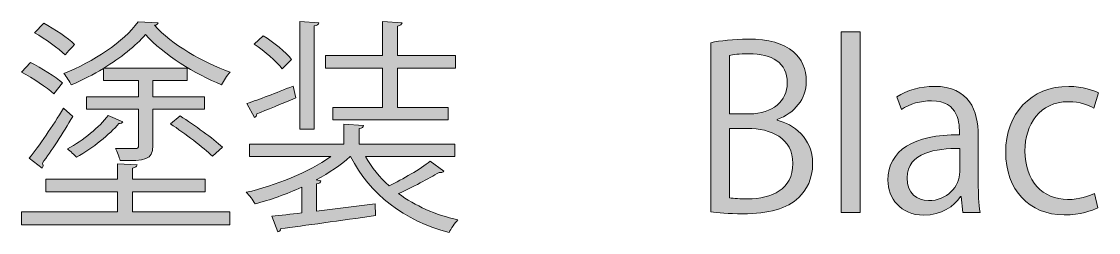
# Model space of a CAD drawing. Header units: millimetres. Extents: x 0 to 430, y 0 to 299.
# Drawn here: x 27.64 to 49.46, y 0.2 to 4.49 of the extents above; entities that cross this region are included whole.
import ezdxf

# ---------------------------------------------------------------- set-up
doc = ezdxf.new("R2010")
doc.units = ezdxf.units.MM
doc.header["$MEASUREMENT"] = 0
doc.layers.get('0').update_dxf_attribs({"lineweight": 0})

# ---------------------------------------------------------------- blocks, each defined once
blk = doc.blocks.new('Block_1')
at = {"true_color": 0x000000, "transparency": 33554687}
h = blk.add_hatch(color=18, dxfattribs=at)
h.dxf.hatch_style = 2
edge = h.paths.add_edge_path()
edge.add_spline(control_points=[(31.507, 1.755), (31.323, 1.934), (30.952, 2.214), (30.658, 2.411), (30.658, 2.411), (30.855, 2.571), (30.855, 2.571), (31.144, 2.384), (31.521, 2.113), (31.713, 1.939), (31.713, 1.939), (31.507, 1.755), (31.507, 1.755)], knot_values=[0, 0, 0, 0, 1, 1, 1, 2, 2, 2, 3, 3, 3, 4, 4, 4, 4], degree=3, periodic=0)
edge = h.paths.add_edge_path()
edge.add_spline(control_points=[(29.695, 2.452), (29.681, 2.425), (29.654, 2.416), (29.613, 2.416), (29.425, 2.2), (29.09, 1.92), (28.755, 1.732), (28.709, 1.783), (28.631, 1.856), (28.572, 1.902), (28.893, 2.076), (29.218, 2.347), (29.397, 2.581), (29.397, 2.581), (29.695, 2.452), (29.695, 2.452)], knot_values=[0, 0, 0, 0, 1, 1, 1, 2, 2, 2, 3, 3, 3, 4, 4, 4, 5, 5, 5, 5], degree=3, periodic=0)
edge = h.paths.add_edge_path()
edge.add_spline(control_points=[(29.301, 3.291), (29.301, 3.291), (29.301, 3.535), (29.301, 3.535), (29.094, 3.411), (28.87, 3.296), (28.649, 3.2), (28.617, 3.269), (28.549, 3.374), (28.498, 3.434), (29.094, 3.668), (29.709, 4.08), (30.002, 4.479), (30.002, 4.479), (30.406, 4.461), (30.406, 4.461), (30.397, 4.438), (30.369, 4.415), (30.333, 4.411), (30.686, 4.025), (31.323, 3.649), (31.865, 3.461), (31.805, 3.392), (31.736, 3.282), (31.695, 3.205), (31.154, 3.42), (30.516, 3.819), (30.149, 4.223), (29.952, 3.993), (29.649, 3.75), (29.305, 3.539), (29.305, 3.539), (30.998, 3.539), (30.998, 3.539), (30.998, 3.539), (30.998, 3.291), (30.998, 3.291), (30.998, 3.291), (30.301, 3.291), (30.301, 3.291), (30.301, 3.291), (30.301, 2.961), (30.301, 2.961), (30.301, 2.961), (31.351, 2.961), (31.351, 2.961), (31.351, 2.961), (31.351, 2.709), (31.351, 2.709), (31.351, 2.709), (30.301, 2.709), (30.301, 2.709), (30.301, 2.709), (30.301, 1.971), (30.301, 1.971), (30.301, 1.673), (30.149, 1.664), (29.636, 1.664), (29.622, 1.737), (29.585, 1.842), (29.544, 1.911), (29.732, 1.907), (29.897, 1.907), (29.947, 1.907), (29.998, 1.911), (30.012, 1.925), (30.012, 1.971), (30.012, 1.971), (30.012, 2.709), (30.012, 2.709), (30.012, 2.709), (28.957, 2.709), (28.957, 2.709), (28.957, 2.709), (28.957, 2.961), (28.957, 2.961), (28.957, 2.961), (30.012, 2.961), (30.012, 2.961), (30.012, 2.961), (30.012, 3.291), (30.012, 3.291), (30.012, 3.291), (29.301, 3.291), (29.301, 3.291)], knot_values=[0, 0, 0, 0, 1, 1, 1, 2, 2, 2, 3, 3, 3, 4, 4, 4, 5, 5, 5, 6, 6, 6, 7, 7, 7, 8, 8, 8, 9, 9, 9, 10, 10, 10, 11, 11, 11, 12, 12, 12, 13, 13, 13, 14, 14, 14, 15, 15, 15, 16, 16, 16, 17, 17, 17, 18, 18, 18, 19, 19, 19, 20, 20, 20, 21, 21, 21, 22, 22, 22, 23, 23, 23, 24, 24, 24, 25, 25, 25, 26, 26, 26, 27, 27, 27, 28, 28, 28, 28], degree=3, periodic=0)
edge = h.paths.add_edge_path()
edge.add_spline(control_points=[(28.09, 4.452), (28.31, 4.333), (28.581, 4.154), (28.714, 4.025), (28.562, 3.86), (28.544, 3.833), (28.526, 3.81), (28.397, 3.943), (28.127, 4.131), (27.906, 4.259), (27.906, 4.259), (28.09, 4.452), (28.09, 4.452)], knot_values=[0, 0, 0, 0, 1, 1, 1, 2, 2, 2, 3, 3, 3, 4, 4, 4, 4], degree=3, periodic=0)
edge = h.paths.add_edge_path()
edge.add_spline(control_points=[(27.796, 1.714), (27.994, 1.962), (28.273, 2.365), (28.494, 2.732), (28.494, 2.732), (28.677, 2.562), (28.677, 2.562), (28.48, 2.223), (28.237, 1.847), (28.062, 1.613), (28.072, 1.595), (28.076, 1.576), (28.076, 1.563), (28.076, 1.544), (28.072, 1.526), (28.058, 1.508), (28.058, 1.508), (27.796, 1.714), (27.796, 1.714)], knot_values=[0, 0, 0, 0, 1, 1, 1, 2, 2, 2, 3, 3, 3, 4, 4, 4, 5, 5, 5, 6, 6, 6, 6], degree=3, periodic=0)
edge = h.paths.add_edge_path()
edge.add_spline(control_points=[(29.892, 1.03), (29.892, 1.03), (29.892, 0.623), (29.892, 0.623), (29.892, 0.623), (31.86, 0.623), (31.86, 0.623), (31.86, 0.623), (31.86, 0.361), (31.86, 0.361), (31.86, 0.361), (27.641, 0.361), (27.641, 0.361), (27.641, 0.361), (27.641, 0.623), (27.641, 0.623), (27.641, 0.623), (29.585, 0.623), (29.585, 0.623), (29.585, 0.623), (29.585, 1.03), (29.585, 1.03), (29.585, 1.03), (28.136, 1.03), (28.136, 1.03), (28.136, 1.03), (28.136, 1.287), (28.136, 1.287), (28.136, 1.287), (29.585, 1.287), (29.585, 1.287), (29.585, 1.287), (29.585, 1.599), (29.585, 1.599), (29.585, 1.599), (29.98, 1.576), (29.98, 1.576), (29.975, 1.544), (29.952, 1.521), (29.892, 1.512), (29.892, 1.512), (29.892, 1.287), (29.892, 1.287), (29.892, 1.287), (31.364, 1.287), (31.364, 1.287), (31.364, 1.287), (31.364, 1.03), (31.364, 1.03), (31.364, 1.03), (29.892, 1.03), (29.892, 1.03)], knot_values=[0, 0, 0, 0, 1, 1, 1, 2, 2, 2, 3, 3, 3, 4, 4, 4, 5, 5, 5, 6, 6, 6, 7, 7, 7, 8, 8, 8, 9, 9, 9, 10, 10, 10, 11, 11, 11, 12, 12, 12, 13, 13, 13, 14, 14, 14, 15, 15, 15, 16, 16, 16, 17, 17, 17, 17], degree=3, periodic=0)
edge = h.paths.add_edge_path()
edge.add_spline(control_points=[(27.819, 3.659), (28.044, 3.544), (28.329, 3.37), (28.471, 3.241), (28.471, 3.241), (28.292, 3.021), (28.292, 3.021), (28.154, 3.15), (27.87, 3.338), (27.641, 3.461), (27.641, 3.461), (27.819, 3.659), (27.819, 3.659)], knot_values=[0, 0, 0, 0, 1, 1, 1, 2, 2, 2, 3, 3, 3, 4, 4, 4, 4], degree=3, periodic=0)
h = blk.add_hatch(color=18, dxfattribs=at)
h.dxf.hatch_style = 2
edge = h.paths.add_edge_path()
edge.add_spline(control_points=[(34.951, 2.746), (34.951, 2.746), (34.951, 3.544), (34.951, 3.544), (34.951, 3.544), (33.8, 3.544), (33.8, 3.544), (33.8, 3.544), (33.8, 3.796), (33.8, 3.796), (33.8, 3.796), (34.951, 3.796), (34.951, 3.796), (34.951, 3.796), (34.951, 4.489), (34.951, 4.489), (34.951, 4.489), (35.35, 4.461), (35.35, 4.461), (35.345, 4.429), (35.318, 4.406), (35.258, 4.397), (35.258, 4.397), (35.258, 3.796), (35.258, 3.796), (35.258, 3.796), (36.432, 3.796), (36.432, 3.796), (36.432, 3.796), (36.432, 3.544), (36.432, 3.544), (36.432, 3.544), (35.258, 3.544), (35.258, 3.544), (35.258, 3.544), (35.258, 2.746), (35.258, 2.746), (35.258, 2.746), (36.285, 2.746), (36.285, 2.746), (36.285, 2.746), (36.285, 2.494), (36.285, 2.494), (36.285, 2.494), (33.946, 2.494), (33.946, 2.494), (33.946, 2.494), (33.946, 2.746), (33.946, 2.746), (33.946, 2.746), (34.951, 2.746), (34.951, 2.746)], knot_values=[0, 0, 0, 0, 1, 1, 1, 2, 2, 2, 3, 3, 3, 4, 4, 4, 5, 5, 5, 6, 6, 6, 7, 7, 7, 8, 8, 8, 9, 9, 9, 10, 10, 10, 11, 11, 11, 12, 12, 12, 13, 13, 13, 14, 14, 14, 15, 15, 15, 16, 16, 16, 17, 17, 17, 17], degree=3, periodic=0)
edge = h.paths.add_edge_path()
edge.add_spline(control_points=[(33.662, 4.461), (33.658, 4.433), (33.635, 4.411), (33.57, 4.401), (33.57, 4.401), (33.57, 2.305), (33.57, 2.305), (33.57, 2.305), (33.282, 2.305), (33.282, 2.305), (33.282, 2.305), (33.282, 4.489), (33.282, 4.489), (33.282, 4.489), (33.662, 4.461), (33.662, 4.461)], knot_values=[0, 0, 0, 0, 1, 1, 1, 2, 2, 2, 3, 3, 3, 4, 4, 4, 5, 5, 5, 5], degree=3, periodic=0)
edge = h.paths.add_edge_path()
edge.add_spline(control_points=[(32.539, 4.2), (32.745, 4.067), (32.997, 3.87), (33.112, 3.718), (33.112, 3.718), (32.924, 3.53), (32.924, 3.53), (32.809, 3.677), (32.561, 3.888), (32.355, 4.03), (32.355, 4.03), (32.539, 4.2), (32.539, 4.2)], knot_values=[0, 0, 0, 0, 1, 1, 1, 2, 2, 2, 3, 3, 3, 4, 4, 4, 4], degree=3, periodic=0)
edge = h.paths.add_edge_path()
edge.add_spline(control_points=[(32.208, 2.824), (32.451, 2.906), (32.791, 3.039), (33.144, 3.177), (33.144, 3.177), (33.199, 2.938), (33.199, 2.938), (32.901, 2.815), (32.603, 2.691), (32.405, 2.613), (32.405, 2.576), (32.387, 2.553), (32.36, 2.539), (32.36, 2.539), (32.208, 2.824), (32.208, 2.824)], knot_values=[0, 0, 0, 0, 1, 1, 1, 2, 2, 2, 3, 3, 3, 4, 4, 4, 5, 5, 5, 5], degree=3, periodic=0)
edge = h.paths.add_edge_path()
edge.add_spline(control_points=[(34.611, 1.746), (34.735, 1.526), (34.896, 1.324), (35.088, 1.154), (35.368, 1.287), (35.717, 1.494), (35.923, 1.65), (35.923, 1.65), (36.198, 1.448), (36.198, 1.448), (36.18, 1.425), (36.143, 1.416), (36.102, 1.425), (35.891, 1.301), (35.556, 1.122), (35.281, 0.994), (35.616, 0.746), (36.024, 0.563), (36.483, 0.462), (36.418, 0.398), (36.341, 0.283), (36.304, 0.205), (35.396, 0.443), (34.694, 0.98), (34.309, 1.746), (34.309, 1.746), (34.3, 1.746), (34.3, 1.746), (34.112, 1.576), (33.873, 1.416), (33.612, 1.274), (33.612, 1.274), (33.708, 1.255), (33.708, 1.255), (33.703, 1.223), (33.676, 1.2), (33.616, 1.191), (33.616, 1.191), (33.616, 0.641), (33.616, 0.641), (33.616, 0.641), (34.804, 0.788), (34.804, 0.788), (34.804, 0.788), (34.813, 0.549), (34.813, 0.549), (34.112, 0.448), (33.359, 0.343), (32.892, 0.283), (32.892, 0.246), (32.864, 0.228), (32.832, 0.219), (32.832, 0.219), (32.713, 0.535), (32.713, 0.535), (32.887, 0.554), (33.093, 0.577), (33.318, 0.604), (33.318, 0.604), (33.318, 1.127), (33.318, 1.127), (33.006, 0.98), (32.676, 0.865), (32.373, 0.788), (32.332, 0.861), (32.254, 0.966), (32.195, 1.021), (32.782, 1.154), (33.46, 1.425), (33.905, 1.746), (33.905, 1.746), (32.259, 1.746), (32.259, 1.746), (32.259, 1.746), (32.259, 1.998), (32.259, 1.998), (32.259, 1.998), (34.171, 1.998), (34.171, 1.998), (34.171, 1.998), (34.171, 2.406), (34.171, 2.406), (34.171, 2.406), (34.57, 2.379), (34.57, 2.379), (34.566, 2.347), (34.543, 2.324), (34.483, 2.315), (34.483, 2.315), (34.483, 1.998), (34.483, 1.998), (34.483, 1.998), (36.418, 1.998), (36.418, 1.998), (36.418, 1.998), (36.418, 1.746), (36.418, 1.746), (36.418, 1.746), (34.611, 1.746), (34.611, 1.746)], knot_values=[0, 0, 0, 0, 1, 1, 1, 2, 2, 2, 3, 3, 3, 4, 4, 4, 5, 5, 5, 6, 6, 6, 7, 7, 7, 8, 8, 8, 9, 9, 9, 10, 10, 10, 11, 11, 11, 12, 12, 12, 13, 13, 13, 14, 14, 14, 15, 15, 15, 16, 16, 16, 17, 17, 17, 18, 18, 18, 19, 19, 19, 20, 20, 20, 21, 21, 21, 22, 22, 22, 23, 23, 23, 24, 24, 24, 25, 25, 25, 26, 26, 26, 27, 27, 27, 28, 28, 28, 29, 29, 29, 30, 30, 30, 31, 31, 31, 32, 32, 32, 33, 33, 33, 33], degree=3, periodic=0)
h = blk.add_hatch(color=18, dxfattribs=at)
h.dxf.hatch_style = 2
edge = h.paths.add_edge_path()
edge.add_spline(control_points=[(44.632, 0.613), (44.632, 0.613), (44.251, 0.613), (44.251, 0.613), (44.251, 0.613), (44.251, 4.282), (44.251, 4.282), (44.251, 4.282), (44.632, 4.282), (44.632, 4.282), (44.632, 4.282), (44.632, 0.613), (44.632, 0.613)], knot_values=[0, 0, 0, 0, 1, 1, 1, 2, 2, 2, 3, 3, 3, 4, 4, 4, 4], degree=3, periodic=0)
h = blk.add_hatch(color=18, dxfattribs=at)
h.dxf.hatch_style = 2
edge = h.paths.add_edge_path()
edge.add_spline(control_points=[(41.986, 0.911), (42.073, 0.893), (42.197, 0.888), (42.357, 0.888), (42.839, 0.888), (43.27, 1.077), (43.27, 1.604), (43.27, 2.127), (42.816, 2.319), (42.353, 2.319), (42.353, 2.319), (41.986, 2.319), (41.986, 2.319), (41.986, 2.319), (41.986, 0.911), (41.986, 0.911)], knot_values=[0, 0, 0, 0, 1, 1, 1, 2, 2, 2, 3, 3, 3, 4, 4, 4, 5, 5, 5, 5], degree=3, periodic=0)
edge = h.paths.add_edge_path()
edge.add_spline(control_points=[(42.394, 2.613), (42.857, 2.613), (43.155, 2.879), (43.155, 3.237), (43.155, 3.237), (43.155, 3.241), (43.155, 3.241), (43.155, 3.654), (42.853, 3.833), (42.376, 3.833), (42.174, 3.833), (42.055, 3.819), (41.986, 3.801), (41.986, 3.801), (41.986, 2.613), (41.986, 2.613), (41.986, 2.613), (42.394, 2.613), (42.394, 2.613)], knot_values=[0, 0, 0, 0, 1, 1, 1, 2, 2, 2, 3, 3, 3, 4, 4, 4, 5, 5, 5, 6, 6, 6, 6], degree=3, periodic=0)
edge = h.paths.add_edge_path()
edge.add_spline(control_points=[(42.949, 2.485), (43.279, 2.406), (43.669, 2.131), (43.669, 1.604), (43.669, 1.292), (43.55, 1.072), (43.389, 0.916), (43.155, 0.687), (42.779, 0.586), (42.252, 0.586), (41.963, 0.586), (41.747, 0.609), (41.605, 0.623), (41.605, 0.623), (41.605, 4.058), (41.605, 4.058), (41.798, 4.099), (42.073, 4.131), (42.357, 4.131), (42.788, 4.131), (43.073, 4.048), (43.279, 3.874), (43.444, 3.732), (43.541, 3.53), (43.541, 3.269), (43.541, 2.925), (43.307, 2.627), (42.949, 2.498), (42.949, 2.498), (42.949, 2.485), (42.949, 2.485)], knot_values=[0, 0, 0, 0, 1, 1, 1, 2, 2, 2, 3, 3, 3, 4, 4, 4, 5, 5, 5, 6, 6, 6, 7, 7, 7, 8, 8, 8, 9, 9, 9, 10, 10, 10, 10], degree=3, periodic=0)
h = blk.add_hatch(color=18, dxfattribs=at)
h.dxf.hatch_style = 2
edge = h.paths.add_edge_path()
edge.add_spline(control_points=[(46.65, 1.911), (46.178, 1.911), (45.586, 1.842), (45.586, 1.315), (45.586, 0.994), (45.788, 0.852), (46.017, 0.852), (46.389, 0.852), (46.65, 1.136), (46.65, 1.439), (46.65, 1.439), (46.65, 1.911), (46.65, 1.911)], knot_values=[0, 0, 0, 0, 1, 1, 1, 2, 2, 2, 3, 3, 3, 4, 4, 4, 4], degree=3, periodic=0)
edge = h.paths.add_edge_path()
edge.add_spline(control_points=[(47.026, 1.21), (47.026, 1.003), (47.031, 0.788), (47.063, 0.613), (47.063, 0.613), (46.714, 0.613), (46.714, 0.613), (46.714, 0.613), (46.677, 0.934), (46.677, 0.934), (46.677, 0.934), (46.664, 0.934), (46.664, 0.934), (46.535, 0.737), (46.278, 0.558), (45.925, 0.558), (45.448, 0.558), (45.196, 0.907), (45.196, 1.269), (45.196, 1.87), (45.719, 2.196), (46.645, 2.191), (46.645, 2.402), (46.645, 2.879), (46.077, 2.879), (45.861, 2.879), (45.636, 2.819), (45.467, 2.7), (45.467, 2.7), (45.375, 2.961), (45.375, 2.961), (45.577, 3.094), (45.856, 3.172), (46.136, 3.172), (46.842, 3.172), (47.026, 2.672), (47.026, 2.177), (47.026, 2.177), (47.026, 1.21), (47.026, 1.21)], knot_values=[0, 0, 0, 0, 1, 1, 1, 2, 2, 2, 3, 3, 3, 4, 4, 4, 5, 5, 5, 6, 6, 6, 7, 7, 7, 8, 8, 8, 9, 9, 9, 10, 10, 10, 11, 11, 11, 12, 12, 12, 13, 13, 13, 13], degree=3, periodic=0)
h = blk.add_hatch(color=18, dxfattribs=at)
h.dxf.hatch_style = 2
edge = h.paths.add_edge_path()
edge.add_spline(control_points=[(49.447, 0.705), (49.337, 0.65), (49.09, 0.563), (48.769, 0.563), (48.053, 0.563), (47.581, 1.072), (47.581, 1.838), (47.581, 2.608), (48.09, 3.172), (48.86, 3.172), (49.14, 3.172), (49.365, 3.09), (49.461, 3.039), (49.461, 3.039), (49.365, 2.732), (49.365, 2.732), (49.259, 2.792), (49.094, 2.86), (48.851, 2.86), (48.273, 2.86), (47.971, 2.397), (47.971, 1.861), (47.971, 1.255), (48.333, 0.875), (48.837, 0.875), (49.085, 0.875), (49.255, 0.943), (49.379, 0.998), (49.379, 0.998), (49.447, 0.705), (49.447, 0.705)], knot_values=[0, 0, 0, 0, 1, 1, 1, 2, 2, 2, 3, 3, 3, 4, 4, 4, 5, 5, 5, 6, 6, 6, 7, 7, 7, 8, 8, 8, 9, 9, 9, 10, 10, 10, 10], degree=3, periodic=0)
for points, knots in [([(28.09, 4.452), (28.31, 4.333), (28.581, 4.154), (28.714, 4.025), (28.562, 3.86), (28.544, 3.833), (28.526, 3.81), (28.397, 3.943), (28.127, 4.131), (27.906, 4.259), (27.906, 4.259), (28.09, 4.452), (28.09, 4.452)], [0, 0, 0, 0, 1, 1, 1, 2, 2, 2, 3, 3, 3, 4, 4, 4, 4]), ([(29.301, 3.291), (29.301, 3.291), (29.301, 3.535), (29.301, 3.535), (29.094, 3.411), (28.87, 3.296), (28.649, 3.2), (28.617, 3.269), (28.549, 3.374), (28.498, 3.434), (29.094, 3.668), (29.709, 4.08), (30.002, 4.479), (30.002, 4.479), (30.406, 4.461), (30.406, 4.461), (30.397, 4.438), (30.369, 4.415), (30.333, 4.411), (30.686, 4.025), (31.323, 3.649), (31.865, 3.461), (31.805, 3.392), (31.736, 3.282), (31.695, 3.205), (31.154, 3.42), (30.516, 3.819), (30.149, 4.223), (29.952, 3.993), (29.649, 3.75), (29.305, 3.539), (29.305, 3.539), (30.998, 3.539), (30.998, 3.539), (30.998, 3.539), (30.998, 3.291), (30.998, 3.291), (30.998, 3.291), (30.301, 3.291), (30.301, 3.291), (30.301, 3.291), (30.301, 2.961), (30.301, 2.961), (30.301, 2.961), (31.351, 2.961), (31.351, 2.961), (31.351, 2.961), (31.351, 2.709), (31.351, 2.709), (31.351, 2.709), (30.301, 2.709), (30.301, 2.709), (30.301, 2.709), (30.301, 1.971), (30.301, 1.971), (30.301, 1.673), (30.149, 1.664), (29.636, 1.664), (29.622, 1.737), (29.585, 1.842), (29.544, 1.911), (29.732, 1.907), (29.897, 1.907), (29.947, 1.907), (29.998, 1.911), (30.012, 1.925), (30.012, 1.971), (30.012, 1.971), (30.012, 2.709), (30.012, 2.709), (30.012, 2.709), (28.957, 2.709), (28.957, 2.709), (28.957, 2.709), (28.957, 2.961), (28.957, 2.961), (28.957, 2.961), (30.012, 2.961), (30.012, 2.961), (30.012, 2.961), (30.012, 3.291), (30.012, 3.291), (30.012, 3.291), (29.301, 3.291), (29.301, 3.291)], [0, 0, 0, 0, 1, 1, 1, 2, 2, 2, 3, 3, 3, 4, 4, 4, 5, 5, 5, 6, 6, 6, 7, 7, 7, 8, 8, 8, 9, 9, 9, 10, 10, 10, 11, 11, 11, 12, 12, 12, 13, 13, 13, 14, 14, 14, 15, 15, 15, 16, 16, 16, 17, 17, 17, 18, 18, 18, 19, 19, 19, 20, 20, 20, 21, 21, 21, 22, 22, 22, 23, 23, 23, 24, 24, 24, 25, 25, 25, 26, 26, 26, 27, 27, 27, 28, 28, 28, 28]), ([(33.662, 4.461), (33.658, 4.433), (33.635, 4.411), (33.57, 4.401), (33.57, 4.401), (33.57, 2.305), (33.57, 2.305), (33.57, 2.305), (33.282, 2.305), (33.282, 2.305), (33.282, 2.305), (33.282, 4.489), (33.282, 4.489), (33.282, 4.489), (33.662, 4.461), (33.662, 4.461)], [0, 0, 0, 0, 1, 1, 1, 2, 2, 2, 3, 3, 3, 4, 4, 4, 5, 5, 5, 5]), ([(34.951, 2.746), (34.951, 2.746), (34.951, 3.544), (34.951, 3.544), (34.951, 3.544), (33.8, 3.544), (33.8, 3.544), (33.8, 3.544), (33.8, 3.796), (33.8, 3.796), (33.8, 3.796), (34.951, 3.796), (34.951, 3.796), (34.951, 3.796), (34.951, 4.489), (34.951, 4.489), (34.951, 4.489), (35.35, 4.461), (35.35, 4.461), (35.345, 4.429), (35.318, 4.406), (35.258, 4.397), (35.258, 4.397), (35.258, 3.796), (35.258, 3.796), (35.258, 3.796), (36.432, 3.796), (36.432, 3.796), (36.432, 3.796), (36.432, 3.544), (36.432, 3.544), (36.432, 3.544), (35.258, 3.544), (35.258, 3.544), (35.258, 3.544), (35.258, 2.746), (35.258, 2.746), (35.258, 2.746), (36.285, 2.746), (36.285, 2.746), (36.285, 2.746), (36.285, 2.494), (36.285, 2.494), (36.285, 2.494), (33.946, 2.494), (33.946, 2.494), (33.946, 2.494), (33.946, 2.746), (33.946, 2.746), (33.946, 2.746), (34.951, 2.746), (34.951, 2.746)], [0, 0, 0, 0, 1, 1, 1, 2, 2, 2, 3, 3, 3, 4, 4, 4, 5, 5, 5, 6, 6, 6, 7, 7, 7, 8, 8, 8, 9, 9, 9, 10, 10, 10, 11, 11, 11, 12, 12, 12, 13, 13, 13, 14, 14, 14, 15, 15, 15, 16, 16, 16, 17, 17, 17, 17]), ([(32.539, 4.2), (32.745, 4.067), (32.997, 3.87), (33.112, 3.718), (33.112, 3.718), (32.924, 3.53), (32.924, 3.53), (32.809, 3.677), (32.561, 3.888), (32.355, 4.03), (32.355, 4.03), (32.539, 4.2), (32.539, 4.2)], [0, 0, 0, 0, 1, 1, 1, 2, 2, 2, 3, 3, 3, 4, 4, 4, 4]), ([(44.632, 0.613), (44.632, 0.613), (44.251, 0.613), (44.251, 0.613), (44.251, 0.613), (44.251, 4.282), (44.251, 4.282), (44.251, 4.282), (44.632, 4.282), (44.632, 4.282), (44.632, 4.282), (44.632, 0.613), (44.632, 0.613)], [0, 0, 0, 0, 1, 1, 1, 2, 2, 2, 3, 3, 3, 4, 4, 4, 4]), ([(42.949, 2.485), (43.279, 2.406), (43.669, 2.131), (43.669, 1.604), (43.669, 1.292), (43.55, 1.072), (43.389, 0.916), (43.155, 0.687), (42.779, 0.586), (42.252, 0.586), (41.963, 0.586), (41.747, 0.609), (41.605, 0.623), (41.605, 0.623), (41.605, 4.058), (41.605, 4.058), (41.798, 4.099), (42.073, 4.131), (42.357, 4.131), (42.788, 4.131), (43.073, 4.048), (43.279, 3.874), (43.444, 3.732), (43.541, 3.53), (43.541, 3.269), (43.541, 2.925), (43.307, 2.627), (42.949, 2.498), (42.949, 2.498), (42.949, 2.485), (42.949, 2.485)], [0, 0, 0, 0, 1, 1, 1, 2, 2, 2, 3, 3, 3, 4, 4, 4, 5, 5, 5, 6, 6, 6, 7, 7, 7, 8, 8, 8, 9, 9, 9, 10, 10, 10, 10]), ([(42.394, 2.613), (42.857, 2.613), (43.155, 2.879), (43.155, 3.237), (43.155, 3.237), (43.155, 3.241), (43.155, 3.241), (43.155, 3.654), (42.853, 3.833), (42.376, 3.833), (42.174, 3.833), (42.055, 3.819), (41.986, 3.801), (41.986, 3.801), (41.986, 2.613), (41.986, 2.613), (41.986, 2.613), (42.394, 2.613), (42.394, 2.613)], [0, 0, 0, 0, 1, 1, 1, 2, 2, 2, 3, 3, 3, 4, 4, 4, 5, 5, 5, 6, 6, 6, 6]), ([(27.819, 3.659), (28.044, 3.544), (28.329, 3.37), (28.471, 3.241), (28.471, 3.241), (28.292, 3.021), (28.292, 3.021), (28.154, 3.15), (27.87, 3.338), (27.641, 3.461), (27.641, 3.461), (27.819, 3.659), (27.819, 3.659)], [0, 0, 0, 0, 1, 1, 1, 2, 2, 2, 3, 3, 3, 4, 4, 4, 4]), ([(32.208, 2.824), (32.451, 2.906), (32.791, 3.039), (33.144, 3.177), (33.144, 3.177), (33.199, 2.938), (33.199, 2.938), (32.901, 2.815), (32.603, 2.691), (32.405, 2.613), (32.405, 2.576), (32.387, 2.553), (32.36, 2.539), (32.36, 2.539), (32.208, 2.824), (32.208, 2.824)], [0, 0, 0, 0, 1, 1, 1, 2, 2, 2, 3, 3, 3, 4, 4, 4, 5, 5, 5, 5]), ([(47.026, 1.21), (47.026, 1.003), (47.031, 0.788), (47.063, 0.613), (47.063, 0.613), (46.714, 0.613), (46.714, 0.613), (46.714, 0.613), (46.677, 0.934), (46.677, 0.934), (46.677, 0.934), (46.664, 0.934), (46.664, 0.934), (46.535, 0.737), (46.278, 0.558), (45.925, 0.558), (45.448, 0.558), (45.196, 0.907), (45.196, 1.269), (45.196, 1.87), (45.719, 2.196), (46.645, 2.191), (46.645, 2.402), (46.645, 2.879), (46.077, 2.879), (45.861, 2.879), (45.636, 2.819), (45.467, 2.7), (45.467, 2.7), (45.375, 2.961), (45.375, 2.961), (45.577, 3.094), (45.856, 3.172), (46.136, 3.172), (46.842, 3.172), (47.026, 2.672), (47.026, 2.177), (47.026, 2.177), (47.026, 1.21), (47.026, 1.21)], [0, 0, 0, 0, 1, 1, 1, 2, 2, 2, 3, 3, 3, 4, 4, 4, 5, 5, 5, 6, 6, 6, 7, 7, 7, 8, 8, 8, 9, 9, 9, 10, 10, 10, 11, 11, 11, 12, 12, 12, 13, 13, 13, 13]), ([(49.447, 0.705), (49.337, 0.65), (49.09, 0.563), (48.769, 0.563), (48.053, 0.563), (47.581, 1.072), (47.581, 1.838), (47.581, 2.608), (48.09, 3.172), (48.86, 3.172), (49.14, 3.172), (49.365, 3.09), (49.461, 3.039), (49.461, 3.039), (49.365, 2.732), (49.365, 2.732), (49.259, 2.792), (49.094, 2.86), (48.851, 2.86), (48.273, 2.86), (47.971, 2.397), (47.971, 1.861), (47.971, 1.255), (48.333, 0.875), (48.837, 0.875), (49.085, 0.875), (49.255, 0.943), (49.379, 0.998), (49.379, 0.998), (49.447, 0.705), (49.447, 0.705)], [0, 0, 0, 0, 1, 1, 1, 2, 2, 2, 3, 3, 3, 4, 4, 4, 5, 5, 5, 6, 6, 6, 7, 7, 7, 8, 8, 8, 9, 9, 9, 10, 10, 10, 10]), ([(27.796, 1.714), (27.994, 1.962), (28.273, 2.365), (28.494, 2.732), (28.494, 2.732), (28.677, 2.562), (28.677, 2.562), (28.48, 2.223), (28.237, 1.847), (28.062, 1.613), (28.072, 1.595), (28.076, 1.576), (28.076, 1.563), (28.076, 1.544), (28.072, 1.526), (28.058, 1.508), (28.058, 1.508), (27.796, 1.714), (27.796, 1.714)], [0, 0, 0, 0, 1, 1, 1, 2, 2, 2, 3, 3, 3, 4, 4, 4, 5, 5, 5, 6, 6, 6, 6]), ([(29.695, 2.452), (29.681, 2.425), (29.654, 2.416), (29.613, 2.416), (29.425, 2.2), (29.09, 1.92), (28.755, 1.732), (28.709, 1.783), (28.631, 1.856), (28.572, 1.902), (28.893, 2.076), (29.218, 2.347), (29.397, 2.581), (29.397, 2.581), (29.695, 2.452), (29.695, 2.452)], [0, 0, 0, 0, 1, 1, 1, 2, 2, 2, 3, 3, 3, 4, 4, 4, 5, 5, 5, 5]), ([(31.507, 1.755), (31.323, 1.934), (30.952, 2.214), (30.658, 2.411), (30.658, 2.411), (30.855, 2.571), (30.855, 2.571), (31.144, 2.384), (31.521, 2.113), (31.713, 1.939), (31.713, 1.939), (31.507, 1.755), (31.507, 1.755)], [0, 0, 0, 0, 1, 1, 1, 2, 2, 2, 3, 3, 3, 4, 4, 4, 4]), ([(34.611, 1.746), (34.735, 1.526), (34.896, 1.324), (35.088, 1.154), (35.368, 1.287), (35.717, 1.494), (35.923, 1.65), (35.923, 1.65), (36.198, 1.448), (36.198, 1.448), (36.18, 1.425), (36.143, 1.416), (36.102, 1.425), (35.891, 1.301), (35.556, 1.122), (35.281, 0.994), (35.616, 0.746), (36.024, 0.563), (36.483, 0.462), (36.418, 0.398), (36.341, 0.283), (36.304, 0.205), (35.396, 0.443), (34.694, 0.98), (34.309, 1.746), (34.309, 1.746), (34.3, 1.746), (34.3, 1.746), (34.112, 1.576), (33.873, 1.416), (33.612, 1.274), (33.612, 1.274), (33.708, 1.255), (33.708, 1.255), (33.703, 1.223), (33.676, 1.2), (33.616, 1.191), (33.616, 1.191), (33.616, 0.641), (33.616, 0.641), (33.616, 0.641), (34.804, 0.788), (34.804, 0.788), (34.804, 0.788), (34.813, 0.549), (34.813, 0.549), (34.112, 0.448), (33.359, 0.343), (32.892, 0.283), (32.892, 0.246), (32.864, 0.228), (32.832, 0.219), (32.832, 0.219), (32.713, 0.535), (32.713, 0.535), (32.887, 0.554), (33.093, 0.577), (33.318, 0.604), (33.318, 0.604), (33.318, 1.127), (33.318, 1.127), (33.006, 0.98), (32.676, 0.865), (32.373, 0.788), (32.332, 0.861), (32.254, 0.966), (32.195, 1.021), (32.782, 1.154), (33.46, 1.425), (33.905, 1.746), (33.905, 1.746), (32.259, 1.746), (32.259, 1.746), (32.259, 1.746), (32.259, 1.998), (32.259, 1.998), (32.259, 1.998), (34.171, 1.998), (34.171, 1.998), (34.171, 1.998), (34.171, 2.406), (34.171, 2.406), (34.171, 2.406), (34.57, 2.379), (34.57, 2.379), (34.566, 2.347), (34.543, 2.324), (34.483, 2.315), (34.483, 2.315), (34.483, 1.998), (34.483, 1.998), (34.483, 1.998), (36.418, 1.998), (36.418, 1.998), (36.418, 1.998), (36.418, 1.746), (36.418, 1.746), (36.418, 1.746), (34.611, 1.746), (34.611, 1.746)], [0, 0, 0, 0, 1, 1, 1, 2, 2, 2, 3, 3, 3, 4, 4, 4, 5, 5, 5, 6, 6, 6, 7, 7, 7, 8, 8, 8, 9, 9, 9, 10, 10, 10, 11, 11, 11, 12, 12, 12, 13, 13, 13, 14, 14, 14, 15, 15, 15, 16, 16, 16, 17, 17, 17, 18, 18, 18, 19, 19, 19, 20, 20, 20, 21, 21, 21, 22, 22, 22, 23, 23, 23, 24, 24, 24, 25, 25, 25, 26, 26, 26, 27, 27, 27, 28, 28, 28, 29, 29, 29, 30, 30, 30, 31, 31, 31, 32, 32, 32, 33, 33, 33, 33]), ([(41.986, 0.911), (42.073, 0.893), (42.197, 0.888), (42.357, 0.888), (42.839, 0.888), (43.27, 1.077), (43.27, 1.604), (43.27, 2.127), (42.816, 2.319), (42.353, 2.319), (42.353, 2.319), (41.986, 2.319), (41.986, 2.319), (41.986, 2.319), (41.986, 0.911), (41.986, 0.911)], [0, 0, 0, 0, 1, 1, 1, 2, 2, 2, 3, 3, 3, 4, 4, 4, 5, 5, 5, 5]), ([(46.65, 1.911), (46.178, 1.911), (45.586, 1.842), (45.586, 1.315), (45.586, 0.994), (45.788, 0.852), (46.017, 0.852), (46.389, 0.852), (46.65, 1.136), (46.65, 1.439), (46.65, 1.439), (46.65, 1.911), (46.65, 1.911)], [0, 0, 0, 0, 1, 1, 1, 2, 2, 2, 3, 3, 3, 4, 4, 4, 4]), ([(29.892, 1.03), (29.892, 1.03), (29.892, 0.623), (29.892, 0.623), (29.892, 0.623), (31.86, 0.623), (31.86, 0.623), (31.86, 0.623), (31.86, 0.361), (31.86, 0.361), (31.86, 0.361), (27.641, 0.361), (27.641, 0.361), (27.641, 0.361), (27.641, 0.623), (27.641, 0.623), (27.641, 0.623), (29.585, 0.623), (29.585, 0.623), (29.585, 0.623), (29.585, 1.03), (29.585, 1.03), (29.585, 1.03), (28.136, 1.03), (28.136, 1.03), (28.136, 1.03), (28.136, 1.287), (28.136, 1.287), (28.136, 1.287), (29.585, 1.287), (29.585, 1.287), (29.585, 1.287), (29.585, 1.599), (29.585, 1.599), (29.585, 1.599), (29.98, 1.576), (29.98, 1.576), (29.975, 1.544), (29.952, 1.521), (29.892, 1.512), (29.892, 1.512), (29.892, 1.287), (29.892, 1.287), (29.892, 1.287), (31.364, 1.287), (31.364, 1.287), (31.364, 1.287), (31.364, 1.03), (31.364, 1.03), (31.364, 1.03), (29.892, 1.03), (29.892, 1.03)], [0, 0, 0, 0, 1, 1, 1, 2, 2, 2, 3, 3, 3, 4, 4, 4, 5, 5, 5, 6, 6, 6, 7, 7, 7, 8, 8, 8, 9, 9, 9, 10, 10, 10, 11, 11, 11, 12, 12, 12, 13, 13, 13, 14, 14, 14, 15, 15, 15, 16, 16, 16, 17, 17, 17, 17])]:
    blk.add_open_spline(points, degree=3, knots=knots)

msp = doc.modelspace()

# ---------------------------------------------------------------- block references
msp.add_blockref('Block_1', (0, 0))

doc.saveas('drawing.dxf')
